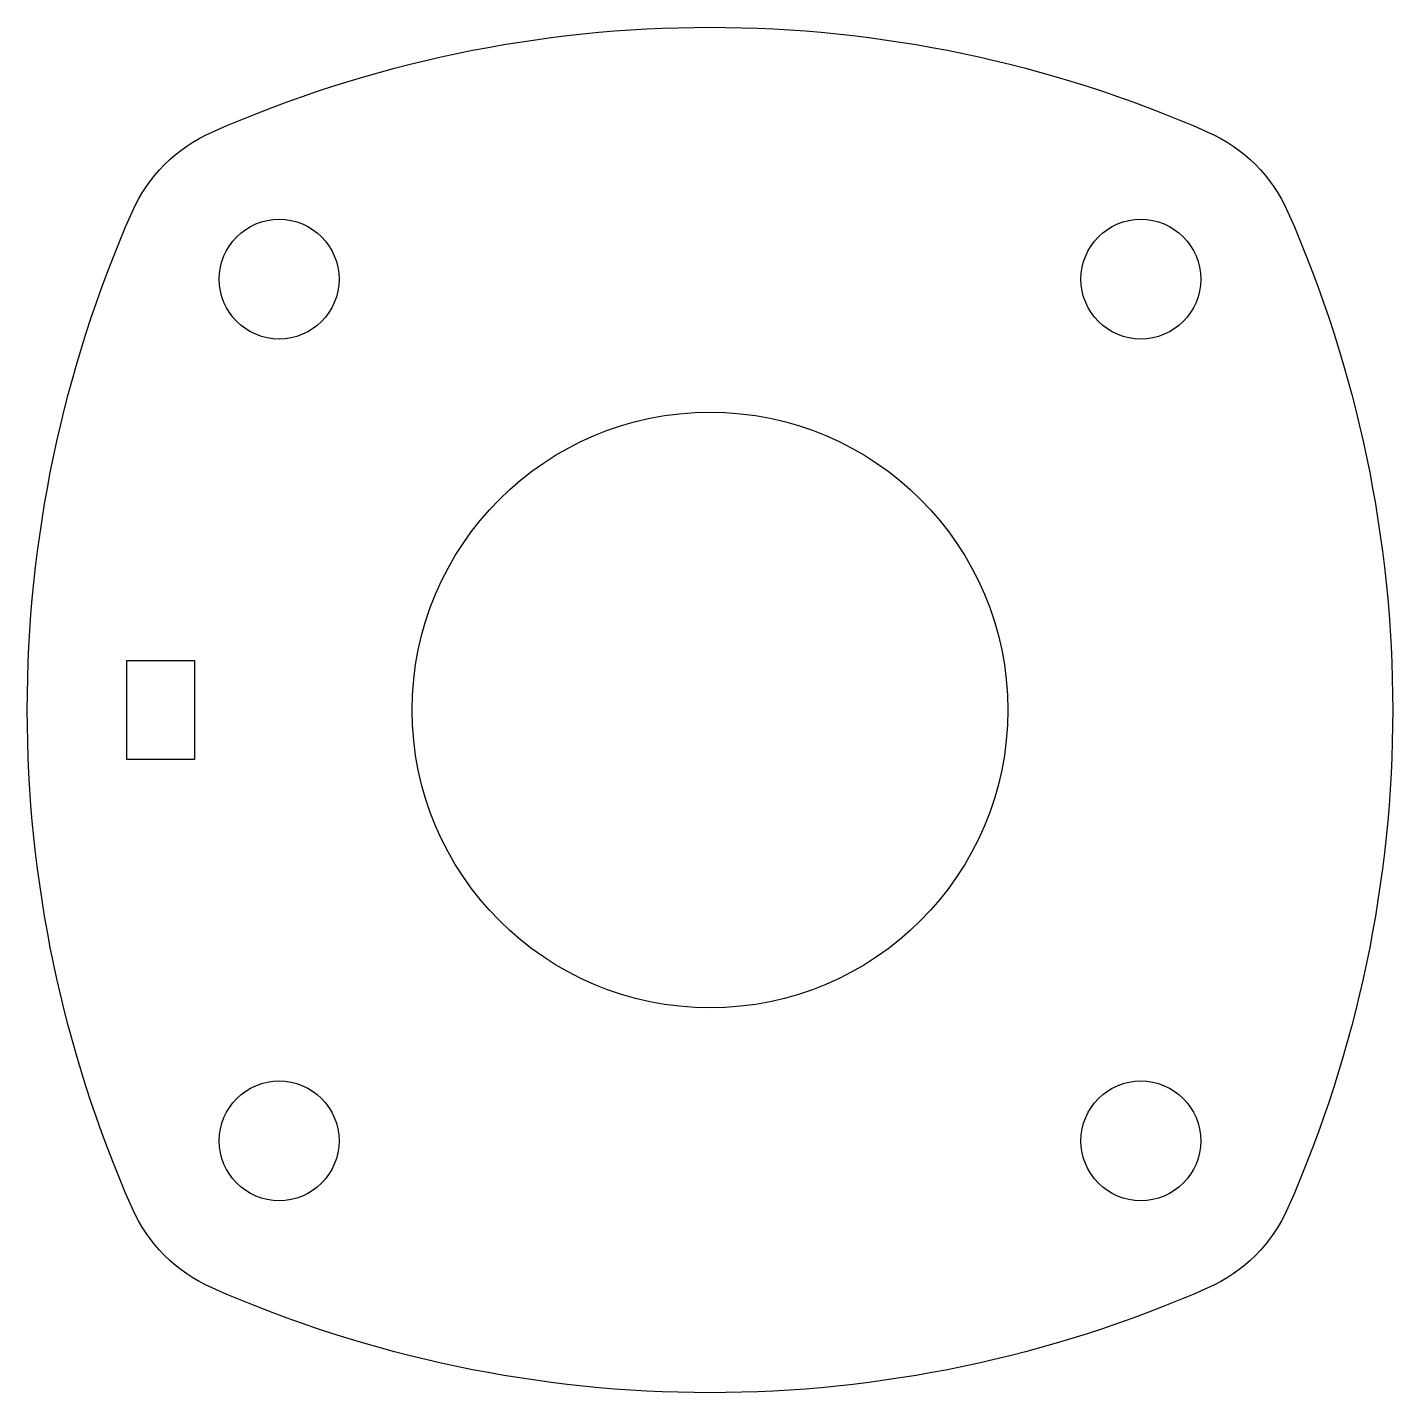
# Model space of a CAD drawing. Extents: x -66 to 66, y -66 to 66.
import ezdxf

# ---------------------------------------------------------------- set-up
doc = ezdxf.new("R2010")
doc.units = 0

msp = doc.modelspace()

# ---------------------------------------------------------------- linework, layer by layer
at = {"layer": '1'}
msp.add_lwpolyline([(55.49, 47.81, -0.210512), (55.49, -47.81, -0.187364), (47.81, -55.49, -0.210512), (-47.81, -55.49, -0.187364), (-55.49, -47.81, -0.210512), (-55.49, 47.81, -0.187364), (-47.81, 55.49, -0.210512), (47.81, 55.49, -0.187364)], format="xyb", close=True, dxfattribs=at)
msp.add_lwpolyline([(-49.5, 4.75), (-49.5, -4.75), (-56, -4.75), (-56, 4.75)], close=True, dxfattribs=at)
for centre, radius in [((-41.37, 41.37), 5.75), ((41.37, 41.37), 5.75), ((0, 0), 28.6), ((-41.37, -41.37), 5.75), ((41.37, -41.37), 5.75)]:
    msp.add_circle(centre, radius, dxfattribs=at)

doc.saveas('drawing.dxf')
